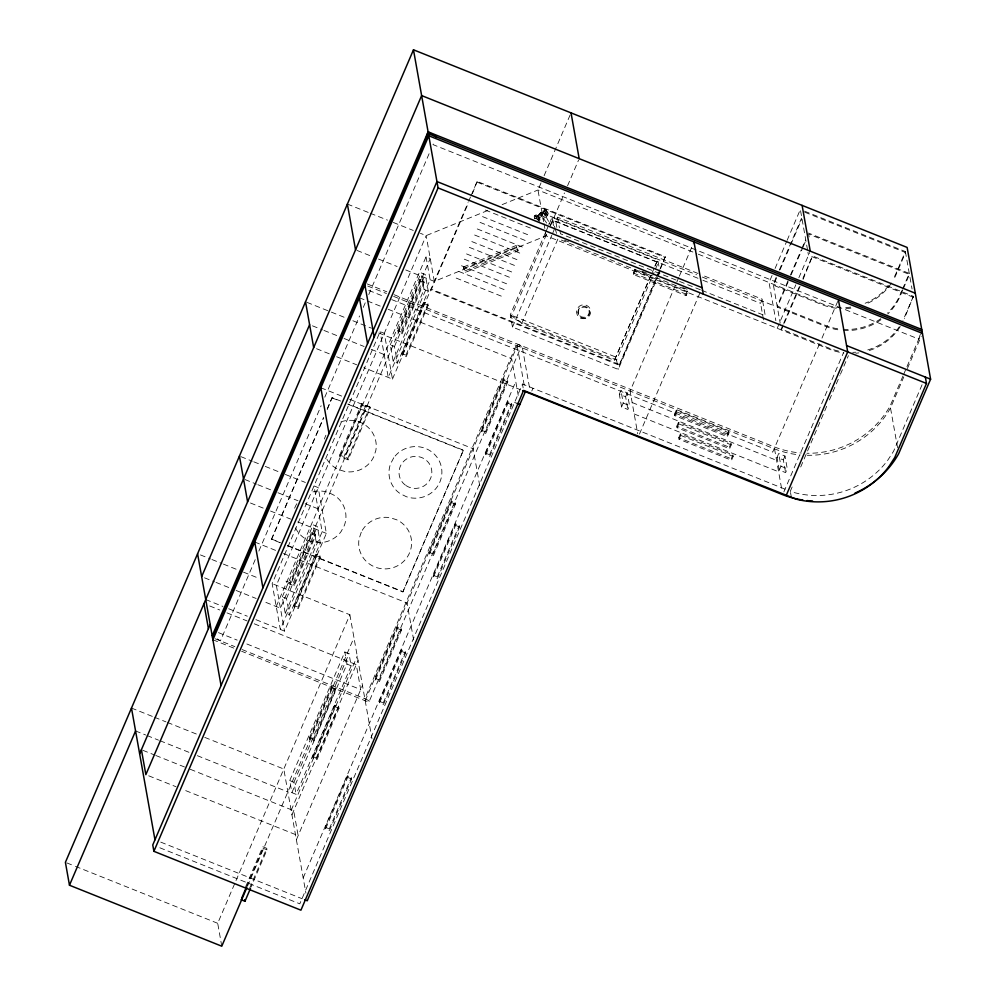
<?xml version="1.0" encoding="UTF-8"?>
<svg xmlns="http://www.w3.org/2000/svg" width="996" height="996" viewBox="0 0 996 996"><rect width="100%" height="100%" fill="white"/><g stroke="black" fill="none" stroke-linecap="round" stroke-linejoin="round"><path stroke-width="0.75" stroke-dasharray="4.98 3.74" d="M539.994 215.061L539.782 213.455M538.848 220.651L538.985 218.273L537.404 216.02L535.425 216.867L537.105 219.257M539.77 213.779C543.38 208.849 548.024 221.411 550.178 224.05M543.156 210.492C542.945 215.373 551.311 216.655 547.028 211.401C541.04 206.147 545.061 212.808 546.941 215.435M544.712 209.309L548.51 214.24M920.055 334.955L918.773 339.076L432.999 144.607L434.654 140.747M539.782 213.443L540.99 212.397L542.185 212.945A1.332 1.32 16.3 0 0 540.056 212.795M255.213 559.64L220.415 640.876L216.891 638.697M258.873 551.087L321.135 405.733M324.796 397.18L359.593 315.956M363.266 307.403L366.316 300.282M368.757 294.579L429.326 153.172M280.237 542.82L271.535 539.048L323.551 417.623M327.211 409.045L332.116 397.616L340.769 401.089M271.584 539.359L323.6 417.934M327.273 409.368L332.116 397.616M255.935 619.661L284.507 631.103L326.364 533.395L318.21 487.604L314.014 485.924L322.169 531.702L280.312 629.422L272.157 583.631L380.099 331.643L384.307 333.324L392.461 379.115L363.876 367.673M339.698 455.035L361.735 403.604L369.865 406.866L370.139 408.397L348.114 459.816L339.972 456.566L339.698 455.035L347.841 458.297L348.114 459.816M339.972 456.566L361.996 405.135L361.735 403.604M276.228 606.527L426.039 256.831L430.235 258.512L280.436 608.207L263.33 601.36M282.304 596.853L313.142 524.855L317.351 526.535L320.289 543.069L289.45 615.067L285.254 613.387L282.304 596.853L286.512 598.534L289.45 615.067M390.258 344.865L421.096 272.867L425.292 274.547L428.243 291.081L397.404 363.079L393.196 361.386L390.258 344.865L394.453 346.546L397.404 363.079M311.412 532.574L289.923 582.71L290.197 584.241L311.673 534.093L311.412 532.574L315.346 534.155L315.62 535.674L294.144 585.81L286.001 582.56L285.728 581.029L293.87 584.291L294.144 585.81M397.877 330.722L419.901 279.291L423.848 280.872L424.122 282.403L402.085 333.822L398.151 332.253L397.877 330.722L401.811 332.303L402.085 333.822M398.151 332.253L420.175 280.822L419.901 279.291M286.512 598.534L317.351 526.535M394.453 346.546L425.292 274.547M293.87 584.291L315.346 534.155M347.841 458.297L369.865 406.866M401.811 332.303L423.848 280.872M285.254 613.387L316.093 541.388L313.142 524.855M393.196 361.386L424.047 289.4L421.096 272.867M294.007 605.605L316.031 554.174L319.977 555.756L320.251 557.287L298.215 608.705L294.281 607.137L294.007 605.605L297.941 607.187L298.215 608.705M401.948 353.617L423.985 302.186L427.919 303.768L428.193 305.286L406.169 356.717L402.222 355.136L401.948 353.617L405.895 355.186L406.169 356.717M294.281 607.137L316.305 555.706L316.031 554.174M402.222 355.136L424.259 303.718L423.985 302.186M392.461 379.115L468.045 202.661M468.655 201.242L470.473 196.996M471.083 195.577L477.146 181.409L665.216 256.694L660.497 268.858M659.9 270.277L619.226 365.208L431.168 289.923L468.195 203.495M472.44 193.573L477.146 181.409M297.941 607.187L319.977 555.756M405.895 355.186L427.919 303.768M221.772 946.2L217.701 923.304L349.882 614.744L272.157 583.631M541.04 182.866L537.977 190.012L543.692 222.058M544.102 175.732L570.409 114.303M289.736 780.565L344.815 651.994L349.011 653.675L351.165 665.764L296.086 794.322L291.89 792.642L289.736 780.565L293.945 782.246L296.086 794.322M245.651 886.739L262.795 846.737L266.729 848.318L267.003 849.837L251.092 886.988M309.432 737.874L331.456 686.443L335.391 688.024L335.664 689.543L313.64 740.974L309.694 739.393L309.432 737.874L313.367 739.443L313.64 740.974M246.535 886.838L263.056 848.268L262.795 846.737M309.694 739.393L331.73 687.962L331.456 686.443M247.481 886.203L353.954 637.639M293.945 782.246L349.011 653.675M249.598 888.308L266.729 848.318M313.367 739.443L335.391 688.024M291.89 792.642L346.969 664.083L344.815 651.994M312.756 756.587L334.793 705.156L338.727 706.737L339.001 708.256L316.977 759.687L313.03 758.105L312.756 756.587L316.703 758.155L316.977 759.687M313.03 758.105L335.067 706.687L334.793 705.156M291.156 810.358L357.24 656.078M291.94 814.815L358.037 660.535M316.703 758.155L338.727 706.737M545.36 232.927L510.288 314.811L512.479 327.074L618.217 369.416L657.522 277.66M545.97 231.52L552.008 217.402L657.758 259.744L659.701 270.663M546.48 234.384L510.799 317.674L616.536 360.004L652.218 276.714M550.103 225.918L552.519 220.265L658.269 262.595L652.828 275.307M550.415 225.793L564.495 192.938M567.558 185.804L578.564 160.082M556.826 227.349L555.756 221.336L557.511 217.228L700.313 274.386M512.479 327.074L551.784 235.33M552.382 233.911L554.199 229.678L552.008 217.402L555.009 228.072M296.385 839.74L362.469 685.46M287.458 545.708L402.882 591.923L463.401 450.18L347.978 403.978M402.882 591.923L463.401 450.18M651.11 275.269L614.408 360.353L521.792 323.277L558.009 238.729M369.217 701.383A4.557 0.872 23.2 0 0 364.835 698.682L516.837 343.844A4.557 0.872 23.2 0 1 521.219 346.546L369.217 701.383A4.557 0.872 23.2 0 1 365.196 700.723L241.63 651.26M365.196 700.723L517.198 345.886A4.557 0.872 23.2 0 0 521.219 346.546M375.255 678.401L397.28 626.982L401.226 628.563L401.5 630.082L379.464 681.513L375.529 679.932L375.255 678.401L379.19 679.982L379.464 681.513M429.226 552.407L451.263 500.988L455.197 502.557L455.471 504.088L433.434 555.519L429.5 553.938L429.226 552.407L433.16 553.988L433.434 555.519M481.554 430.272L503.578 378.854L507.512 380.422L507.786 381.954L485.762 433.372L481.815 431.803L481.554 430.272L485.488 431.853L485.762 433.372M375.529 679.932L397.553 628.501L397.28 626.982M429.5 553.938L451.524 502.507L451.263 500.988M481.815 431.803L503.852 380.372L503.578 378.854M379.19 679.982L401.226 628.563M433.16 553.988L455.197 502.557M485.488 431.853L507.512 380.422M303.182 877.899L515.766 381.63M325.356 827.29L347.392 775.872L351.327 777.44L351.6 778.972L329.564 830.403L325.63 828.821L325.356 827.29L329.29 828.871L329.564 830.403M379.327 701.296L401.363 649.878L405.297 651.446L405.571 652.978L383.547 704.396L379.601 702.827L379.327 701.296L383.273 702.877L383.547 704.396M433.31 575.302L455.334 523.884L459.268 525.452L459.542 526.984L437.518 578.402L433.571 576.833L433.31 575.302L437.244 576.883L437.518 578.402M485.625 453.168L507.661 401.737L511.595 403.318L511.869 404.849L489.833 456.268L485.899 454.686L485.625 453.168L489.571 454.749L489.833 456.268M325.63 828.821L347.654 777.39L347.392 775.872M379.601 702.827L401.637 651.396L401.363 649.878M433.571 576.833L455.608 525.402L455.334 523.884M485.899 454.686L507.923 403.268L507.661 401.737M329.29 828.871L351.327 777.44M383.273 702.877L405.297 651.446M437.244 576.883L459.268 525.452M489.571 454.749L511.595 403.318M785.047 489.173L522.464 384.045L299.808 903.82L158.526 847.26M531.789 391.005L532.972 388.253M686.132 295.588L685.858 294.069L687.514 290.209L687.788 291.741L686.132 295.588L633.618 274.572L633.344 273.041L635 269.181L686.095 289.637M633.618 274.572L635.261 270.713L635 269.181M614.408 360.353L650.625 275.817L559.428 239.301M651.708 273.85L657.758 259.744L654.185 267.775M619.226 365.208L656.103 277.946M656.713 276.539L665.216 256.694M658.132 276.241L659.95 272.008M619.313 394.229L620.956 390.37L627.268 392.897L629.534 405.609L627.878 409.468L621.579 406.941L619.313 394.229L625.613 396.757L627.878 409.468M625.613 396.757L627.268 392.897M621.579 406.941L623.222 403.094L620.956 390.37M678.786 277.448L630.107 391.079L637.726 433.808M679.397 276.029L693.39 243.36M639.444 434.107L700.935 290.571M674.553 414.162L676.209 410.302L728.723 431.33L728.997 432.862L727.341 436.709L674.827 415.693L674.553 414.162L727.08 435.19L727.341 436.709M674.827 415.693L676.483 411.834L676.209 410.302M676.807 426.188L678.45 422.329L730.977 443.357L731.251 444.876L729.595 448.735L677.081 427.707L676.807 426.188L729.321 447.204L729.595 448.735M677.081 427.707L678.724 423.848L678.45 422.329M678.749 437.717L680.405 433.858L732.919 454.886L733.193 456.405L731.537 460.264L679.023 439.236L678.749 437.717L731.276 458.745L731.537 460.264M679.023 439.236L680.679 435.389L680.405 433.858M772.062 275.494L769.049 282.515L775.847 320.675M775.075 268.472L786.504 241.791M787.101 240.385L800.336 209.496L807.681 250.706M763.509 319.865L760.571 303.332L762.326 299.223L701.757 274.971M776.258 277.174L773.257 284.196L780.192 323.14M779.27 270.153L801.531 218.199M776.444 278.195L773.431 285.217L821.576 304.49A57.195 55.701 -10.1 0 0 840.425 308.573M780.055 269.767L790.276 245.9M790.886 244.493L801.705 219.22M787.985 280.797L777.154 306.071L825.286 325.343A57.195 55.701 -10.1 0 0 839.678 329.054M790.388 275.182L801.22 249.909M801.817 248.502L805.428 240.073M788.16 281.818L777.328 307.092L825.472 326.364A57.195 55.701 -10.1 0 0 839.865 330.062M791.173 274.796L802.602 248.116M803.199 246.709L806.212 239.687M727.08 435.19L728.723 431.33M777.204 328.307L795.854 284.769M798.867 277.747L809.661 252.536M729.321 447.204L730.977 443.357M783.03 324.758L781.225 328.966L829.369 348.239A57.195 55.701 -10.1 0 0 840.811 351.501M783.64 323.351L799.278 286.836M802.888 278.407L812.512 255.947L913.344 296.31L904.343 318.745M800.062 286.45L781.412 329.987L780.453 324.596M803.062 279.428L812.512 255.947M731.276 458.745L732.919 454.886M391.752 299.609L772.697 452.122L819.559 343.794M821.986 338.117L837.81 301.178M777.042 457.376L778.698 453.516L784.997 456.044L787.263 468.755L785.607 472.614L779.308 470.1L777.042 457.376L783.342 459.903L785.607 472.614M783.342 459.903L784.997 456.044M779.308 470.1L780.964 466.24L778.698 453.516M783.864 491.924L843.525 352.659M792.131 486.994L790.301 491.277L794.796 492.721A86.826 84.56 -10.1 0 0 888.034 459.816L893.586 451.225L922.545 383.634M800.697 467L826.991 405.609M829.444 399.906L839.84 375.629M840.45 374.21L848.405 355.647M804.531 211.177L905.364 251.54L896.188 272.966A57.195 55.701 -10.1 0 1 892.852 279.527M901.928 290.558L900.085 294.841A57.195 55.701 -10.1 0 1 887.623 312.981M902.538 289.126L909.261 273.414L808.428 233.052M902.712 290.147L900.272 295.862A57.195 55.701 -10.1 0 1 887.797 314.001M903.322 288.716L909.448 274.435L808.615 234.072L809.399 238.442M913.344 296.31L904.169 317.736A57.195 55.701 -10.1 0 1 902.936 320.401M902.936 376.065L890.138 405.932A92.528 90.126 -10.1 0 1 806.909 453.267M903.546 374.645L921.537 332.652M897.57 447.652L890.499 407.974L903.758 377.011M907.381 368.57L921.238 336.212M546.667 223.067C544.688 220.141 538.288 211.501 542.633 214.85A1.332 1.295 -10.1 0 1 540.741 216.12A1.332 1.295 -10.1 0 1 540.567 213.891A1.332 1.295 -10.1 0 1 542.633 214.85M535.798 216.966L544.401 210.803L547.775 215.597L538.786 221.647M544.177 211.127L545.746 209.932M537.404 216.02L539.21 219.506L545.571 215.211L543.766 211.725L545.335 210.542M537.379 219.22L546.916 212.783M546.929 215.024L548.485 213.841M535.425 216.867L546.206 210.417L548.323 213.418L546.767 214.613L547.775 215.597L543.766 211.725M537.628 217.253L543.99 212.957M534.454 215.92L536.06 214.974M487.803 210.48L426.164 235.616L420.437 233.325M502.146 204.628L537.977 190.012L696.839 253.607M463.451 266.99L516.165 245.502L517.783 249.336L518.057 250.868L465.344 272.369L463.451 266.99L465.344 272.369M463.725 268.522L516.438 247.02L516.165 245.502M405.733 269.953L434.318 281.395L546.132 235.803L829.543 349.26A57.195 55.701 -10.1 0 0 843.936 352.958M465.07 270.837L517.783 249.336M534.578 218.112L536.246 218.771M804.718 212.198L905.551 252.561L896.375 273.987A57.195 55.701 -10.1 0 1 893.038 280.536M913.519 297.331L808.491 255.275L807.943 252.225M698.283 254.192L821.389 303.469A57.195 55.701 -10.1 0 0 840.25 307.552M477.296 182.243L665.365 257.528M542.061 212.907L696.59 274.772M702.367 277.087L773.133 305.411M555.756 221.336L701.433 279.664M702.877 280.237L760.571 303.332M700.375 289.774L560.462 233.761L559.652 229.254M701.807 290.346L765.277 315.757L762.326 299.223M564.471 240.185L568.791 241.916M642.358 271.36L646.678 273.091M682.746 287.533L687.066 289.263M485.338 210.044L532.599 228.968M635.261 270.713L687.788 291.741M633.344 273.041L685.858 294.069M482.525 216.605L529.797 235.529M480.047 222.382L527.32 241.306M477.246 228.943L524.506 247.867M474.644 235.019L521.904 253.93M471.83 241.567L519.103 260.491M469.353 247.357L516.625 266.281M347.38 204.08L368.869 212.683M370.3 213.256L387.494 220.128M393.221 222.432L413.265 230.45M466.551 253.918L513.812 272.829M464.285 259.184L511.558 278.108M461.484 265.745L508.744 284.657M459.007 271.522L506.267 290.446M456.193 278.083L503.453 297.007M356.979 250.432L372.753 256.756M378.492 259.047L397.13 266.517M420.175 280.822L424.122 282.403M619.076 364.387L431.019 289.101L431.168 289.923M424.047 289.4L428.243 291.081M424.259 303.718L428.193 305.286M367.163 283.922L386.859 291.816M394.08 294.704L774.166 446.868A92.528 90.126 -10.1 0 0 801.307 453.018M367.773 286.064L386.46 293.534M393.644 296.41L774.527 448.897A92.528 90.126 -10.1 0 0 800.274 454.935M676.483 411.834L728.997 432.862M368.806 290.421L384.581 296.746M632.149 402.533L776.569 460.351M678.724 423.848L731.251 444.876M623.222 403.094L629.534 405.609M780.964 466.24L787.263 468.755M359.394 297.767L380.945 306.394M388.129 309.27L511.695 358.734L518.219 395.362M634.191 413.975L778.611 471.793M680.679 435.389L733.193 456.405M503.852 380.372L507.786 381.954M306.967 302.361L329.913 311.549M331.344 312.122L345.687 317.861M352.858 320.737L371.496 328.194M378.829 333L520.099 389.56M514.596 402.421L517.223 403.467M507.923 403.268L511.869 404.849M312.47 325.829L322.517 329.85M323.949 330.423L338.291 336.162M344.031 338.466L364.1 346.496M371.271 349.372L388.378 356.219M316.554 348.725L329.464 353.891M336.636 356.755L356.705 364.797M320.837 387.768L342.4 396.396M349.584 399.272L473.137 448.735L479.935 486.882M361.996 405.135L370.139 408.397M332.166 397.939L339.387 400.828M348.04 404.289L463.464 450.503M451.524 502.507L455.471 504.088M455.608 525.402L459.542 526.984M240.87 456.641L252.349 461.235M253.781 461.808L259.52 464.111M265.247 466.402L279.59 472.141M285.329 474.445L305.411 482.475M244.954 479.537L256.42 484.131M257.852 484.703L272.194 490.443M277.934 492.734L298.016 500.776M305.187 503.652L322.293 510.5M250.457 503.005L263.367 508.172M270.539 511.035L290.62 519.078M297.792 521.941L326.364 533.395M311.673 534.093L315.62 535.674M316.093 541.388L320.289 543.069M316.305 555.706L320.251 557.287M271.535 539.048L280.187 542.509M287.396 545.397L402.82 591.599M254.752 542.036L276.303 550.664M283.487 553.539L407.053 603.016L413.85 641.163M397.553 628.501L401.5 630.082M200.445 554.921L210.492 558.943M211.924 559.515L221.959 563.537M223.39 564.11L237.733 569.849M243.472 572.152L259.246 578.464M401.637 651.396L405.571 652.978M204.529 577.817L214.563 581.838M215.995 582.411L230.337 588.15M236.077 590.454L256.159 598.484M205.736 599.567L222.942 606.452M228.682 608.755L247.319 616.213M209.72 605.979L219.78 610M226.964 612.876L247.083 620.931M254.266 623.807L356.269 664.643L360.714 689.581L245.775 643.553M346.969 664.083L351.165 665.764M218.473 632.634L237.148 640.104M215.161 638.772L234.857 646.653M242.078 649.541L364.835 698.682M212.895 639.756L234.446 648.384M331.73 687.962L335.664 689.543M335.067 706.687L339.001 708.256M347.654 777.39L351.6 778.972M131.484 708.056L153.035 716.684M154.48 717.257L165.971 721.863M167.415 722.436L197.582 734.513M204.765 737.389L283.785 769.024L305.897 893.151M135.568 730.952L145.628 734.973M147.059 735.546L158.551 740.153M159.995 740.725L190.161 752.802M197.345 755.678L287.869 791.92M142.839 750.299L154.343 754.906M155.774 755.478L184.509 766.982M190.261 769.286L293.708 810.694L298.14 835.632L183.202 789.616M148.715 775.809L176.018 786.728M263.056 848.268L267.003 849.837M160.73 842.118L302 898.678M66.832 862.91L74.015 865.785M75.459 866.358L217.701 923.304M521.792 323.277L510.288 314.811L616.038 357.141L618.217 369.416M534.902 218.846L534.342 217.352A3.374 1.22 59.5 0 1 535.624 216.157A3.374 1.22 59.5 0 1 538.151 220.178M516.438 247.02L518.057 250.868M555.382 229.404L556.515 233.4M905.364 251.54L912.05 289.014M790.525 492.547L791.434 497.627M774.527 448.897L782.146 491.626M589.296 310.976A5.702 5.553 -10.1 0 1 581.44 316.877A5.702 5.553 -10.1 0 1 580.195 307.341A5.702 5.553 -10.1 0 1 589.296 310.976L589.458 311.873A5.702 5.553 -10.1 0 1 581.602 317.761A5.702 5.553 -10.1 0 1 580.357 308.237A5.702 5.553 -10.1 0 1 589.458 311.873M577.991 312.483L578.153 313.379M557.511 217.228L559.391 227.748M545.347 213.978L545.571 215.211M543.965 223.59L546.132 235.803M538.985 218.273L539.21 219.506M522.452 347.978L530.059 390.718M517.198 345.886L524.817 388.614M522.464 384.045L523.149 387.867M434.318 281.395L426.164 235.616L276.353 585.312L284.507 631.103M426.039 256.831L430.11 279.714L388.253 377.434L380.099 331.643M349.882 614.744L371.994 738.87M890.499 407.974A92.528 90.126 -10.1 0 1 807.27 455.297M900.247 326.564A57.195 55.701 -10.1 0 1 867.628 351.028M858.851 352.895A57.195 55.701 -10.1 0 1 855.875 353.207M899.251 326.788A57.195 55.701 -10.1 0 1 866.01 350.418M855.701 352.198A57.195 55.701 -10.1 0 1 852.713 352.36M888.669 285.603A57.195 55.701 -10.1 0 1 865.126 303.27M850.696 307.104A57.195 55.701 -10.1 0 1 843.239 307.615M891.457 283.038A57.195 55.701 -10.1 0 1 865.312 304.29M850.883 308.125A57.195 55.701 -10.1 0 1 843.425 308.636M880.95 319.716A57.195 55.701 -10.1 0 1 842.828 330.361M880.775 318.695A57.195 55.701 -10.1 0 1 842.653 329.34M295.513 527.93A26.481 25.784 -10.1 0 0 341.167 531.453L344.355 525.452A26.481 25.784 -10.1 0 0 334.681 495.56L328.555 492.497A26.481 25.784 -10.1 0 0 309.594 492.983M294.642 508.209A26.481 25.784 -10.1 0 1 297.829 502.208M340.956 421.868A26.481 25.784 -10.1 0 1 375.803 450.578L373.674 457.002A26.481 25.784 -10.1 0 1 344.977 471.531L338.403 469.514A26.481 25.784 -10.1 0 1 325.916 457.438M324.422 439.024A26.481 25.784 -10.1 0 1 325.904 435.227M538.475 220.44A3.374 1.22 59.5 0 1 537.952 219.979M537.442 219.381A3.374 1.22 59.5 0 1 536.508 217.9L535.948 216.406A3.374 1.22 59.5 0 1 537.74 215.671A3.374 1.22 59.5 0 1 539.807 220.353M542.272 214.252A1.332 1.32 16.3 0 1 541.177 214.987M548.423 224.125A1.32 1.233 -19.1 0 1 550.439 225.32M361.262 532.213L359.133 538.637A26.481 25.784 -10.1 0 0 378.082 568.044A26.481 25.784 -10.1 0 0 409.929 551.921A26.481 25.784 -10.1 0 0 396.52 519.713L389.959 517.683A26.481 25.784 -10.1 0 0 361.262 532.213M365.93 405.297L343.906 456.716L344.168 458.247L366.204 406.816L365.93 405.297M393.769 457.774L390.581 463.775A26.481 25.784 -10.1 0 0 400.243 493.667L406.368 496.718A26.481 25.784 -10.1 0 0 439.41 483.097A26.481 25.784 -10.1 0 0 428.678 449.931A26.481 25.784 -10.1 0 0 393.769 457.774M406.019 485.587A16.422 15.986 -10.1 0 0 431.778 473.648A16.422 15.986 -10.1 0 0 408.509 457.948A16.422 15.986 -10.1 0 0 406.019 485.587M580.892 318.16A7.121 6.935 -10.1 0 0 590.703 310.789A7.121 6.935 -10.1 0 0 579.336 306.245A7.121 6.935 -10.1 0 0 580.892 318.16"/><path stroke-width="1.49" d="M425.118 141.457L428.093 131.833L921.748 329.464M854.966 493.107A92.528 90.126 -10.1 0 0 898.653 453.753L930.6 379.19L907.132 247.431L413.477 49.8L65.4 862.337L69.471 885.232L221.772 946.2L246.859 887.635M69.471 885.232L135.568 730.952M201.653 576.672L309.607 324.684M139.639 753.848L421.632 95.579L915.287 293.21M210.181 624.492L145.852 774.651L141.407 749.727M212.198 635.809L428.093 131.833L436.31 136.888M212.534 637.714L428.429 133.738L922.084 331.369M212.895 639.756L428.79 135.767L922.445 333.399M925.346 377.086L926.479 383.448L894.719 457.575L889.167 466.178A86.826 84.56 -10.1 0 1 795.928 499.083L523.597 390.407L300.929 910.182L153.894 851.319L438.078 187.92L413.477 49.8M241.642 898.268L245.925 888.258M241.032 899.687L244.966 901.268L250.482 888.407M525.353 391.665L307.254 900.782L304.627 899.737M786.18 495.535L847.708 351.899L838.42 299.759M364.897 284.906L362.955 288.006L364.536 282.876L374.197 337.046M702.155 287.732L436.945 181.558L152.762 844.957L153.894 851.319M846.575 345.55L930.6 379.19M438.078 187.92L926.479 383.448M522.726 390.619L782.682 494.688A92.528 90.126 -10.1 0 0 802.876 500.054M517.223 403.467L519.85 404.525M802.104 205.375L810.258 251.166M694 241.941L703.288 294.094M571.032 112.872L579.186 158.663M347.38 204.08L355.547 249.859M359.394 297.767L367.549 343.545M305.523 301.788L313.678 347.579M320.837 387.768L329.004 433.546M239.438 456.068L247.593 501.847M254.752 542.036L262.907 587.827M197.582 553.776L221.05 685.534M203.968 603.676L208.413 628.601M244.692 899.737L244.966 901.268M131.484 708.056L154.965 839.815M812.624 501A92.528 90.126 -10.1 0 1 807.034 500.59"/></g></svg>
